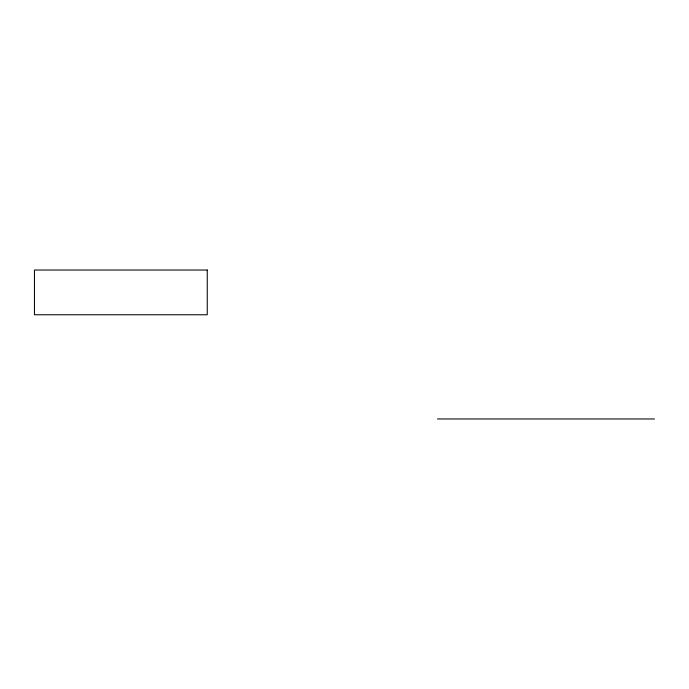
<?xml version="1.0" encoding="UTF-8"?>
<svg xmlns="http://www.w3.org/2000/svg" width="689" height="689" viewBox="0 0 689 689"><rect width="100%" height="100%" fill="white"/><g stroke="black" fill="none" stroke-linecap="round" stroke-linejoin="round"><path stroke-width="1.03" d="M437.446 418.972L654.55 418.972M207.251 270.028L34.45 270.028L34.45 314.77L207.251 314.77L207.251 270.028"/></g></svg>
